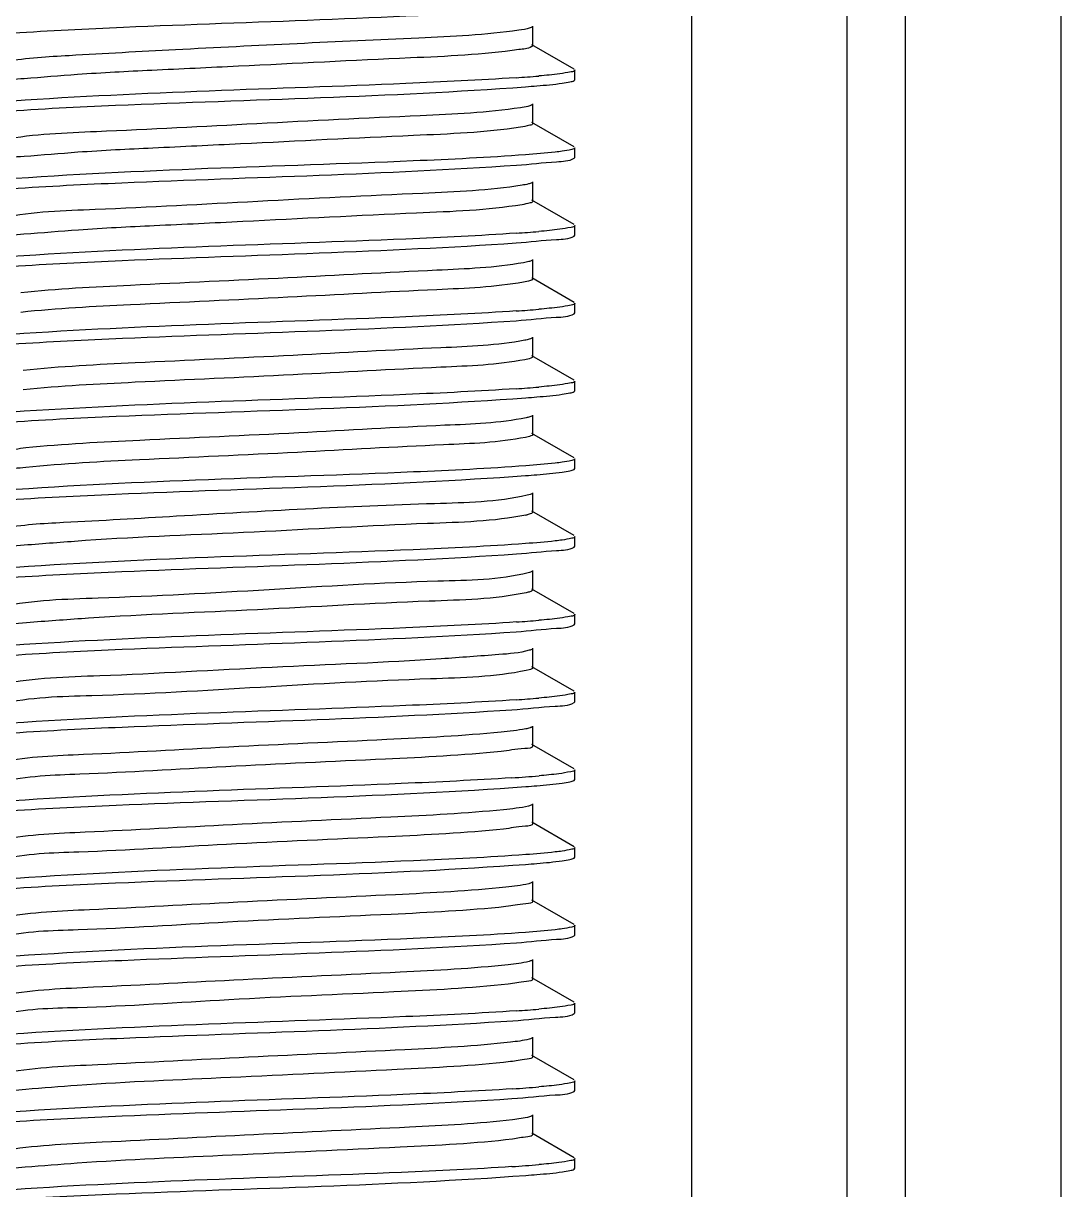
# Model space of a CAD drawing. Extents: x 1382187 to 1725648, y 860327 to 1571294.
# Drawn here: x 1506730 to 1507047.8, y 1249408 to 1249765.2 of the extents above; entities that cross this region are included whole.
import ezdxf

# ---------------------------------------------------------------- set-up
doc = ezdxf.new("R2010")
doc.units = 0
doc.header["$LTSCALE"] = 1000
doc.header["$MEASUREMENT"] = 0

msp = doc.modelspace()

# ---------------------------------------------------------------- linework, layer by layer
at = {"linetype": 'Continuous'}
for p, q in [((1506934.68, 1253335.18), (1506934.68, 1248594.16)), ((1506982.31, 1253335.18), (1506982.31, 1248594.16)), ((1507000.17, 1253335.18), (1507000.17, 1248594.16)), ((1507047.79, 1253335.18), (1507047.79, 1248594.16)), ((1506886.07, 1249758.36), (1506886.07, 1249764.32)), ((1506898.74, 1249751.18), (1506885.81, 1249758.66)), ((1506898.96, 1249747.94), (1506898.96, 1249750.92)), ((1506898.96, 1249747.94), (1506898.96, 1249750.92)), ((1506898.74, 1249747.68), (1506898.96, 1249747.94)), ((1506886.07, 1249734.55), (1506886.07, 1249740.5)), ((1506898.74, 1249727.37), (1506885.81, 1249734.85)), ((1506898.96, 1249724.13), (1506898.96, 1249727.11)), ((1506898.96, 1249724.13), (1506898.96, 1249727.11)), ((1506898.74, 1249723.87), (1506898.96, 1249724.13)), ((1506886.07, 1249710.74), (1506886.07, 1249716.69)), ((1506898.74, 1249703.56), (1506885.81, 1249711.04)), ((1506898.96, 1249700.32), (1506898.96, 1249703.3)), ((1506898.96, 1249700.32), (1506898.96, 1249703.3)), ((1506898.74, 1249700.06), (1506898.96, 1249700.32)), ((1506886.07, 1249686.92), (1506886.07, 1249692.88)), ((1506898.74, 1249679.74), (1506885.81, 1249687.23)), ((1506898.96, 1249676.51), (1506898.96, 1249679.48)), ((1506898.96, 1249676.51), (1506898.96, 1249679.48)), ((1506898.74, 1249676.25), (1506898.96, 1249676.51)), ((1506886.07, 1249663.11), (1506886.07, 1249669.06)), ((1506898.74, 1249655.93), (1506885.81, 1249663.41)), ((1506898.96, 1249652.69), (1506898.96, 1249655.67)), ((1506898.96, 1249652.69), (1506898.96, 1249655.67)), ((1506898.74, 1249652.43), (1506898.96, 1249652.69)), ((1506886.07, 1249639.3), (1506886.07, 1249645.25)), ((1506898.74, 1249632.12), (1506885.81, 1249639.6)), ((1506898.96, 1249628.88), (1506898.96, 1249631.86)), ((1506898.96, 1249628.88), (1506898.96, 1249631.86)), ((1506898.74, 1249628.62), (1506898.96, 1249628.88)), ((1506886.07, 1249615.49), (1506886.07, 1249621.44)), ((1506898.74, 1249608.31), (1506885.81, 1249615.79)), ((1506898.96, 1249605.07), (1506898.96, 1249608.04)), ((1506898.96, 1249605.07), (1506898.96, 1249608.04)), ((1506898.74, 1249604.81), (1506898.96, 1249605.07)), ((1506886.07, 1249591.67), (1506886.07, 1249597.63)), ((1506884.7, 1249590.98), (1506884.03, 1249590.83)), ((1506898.74, 1249584.49), (1506885.81, 1249591.97)), ((1506898.96, 1249581.26), (1506898.96, 1249584.23)), ((1506898.96, 1249581.26), (1506898.96, 1249584.23)), ((1506898.74, 1249580.99), (1506898.96, 1249581.26)), ((1506886.07, 1249567.86), (1506886.07, 1249573.81)), ((1506884.98, 1249567.24), (1506884.07, 1249567.02)), ((1506898.74, 1249560.68), (1506885.81, 1249568.16)), ((1506898.96, 1249557.44), (1506898.96, 1249560.42)), ((1506898.96, 1249557.44), (1506898.96, 1249560.42)), ((1506898.74, 1249557.18), (1506898.96, 1249557.44)), ((1506886.07, 1249544.05), (1506886.07, 1249550)), ((1506898.74, 1249536.87), (1506885.81, 1249544.35)), ((1506898.96, 1249533.63), (1506898.96, 1249536.61)), ((1506898.96, 1249533.63), (1506898.96, 1249536.61)), ((1506898.74, 1249533.37), (1506898.96, 1249533.63)), ((1506886.07, 1249520.23), (1506886.07, 1249526.19)), ((1506898.74, 1249513.05), (1506885.81, 1249520.54)), ((1506898.96, 1249509.82), (1506898.96, 1249512.79)), ((1506898.96, 1249509.82), (1506898.96, 1249512.79)), ((1506898.74, 1249509.56), (1506898.96, 1249509.82)), ((1506886.07, 1249496.42), (1506886.07, 1249502.38)), ((1506898.74, 1249489.24), (1506885.81, 1249496.72)), ((1506898.96, 1249486), (1506898.96, 1249488.98)), ((1506898.96, 1249486), (1506898.96, 1249488.98)), ((1506898.74, 1249485.74), (1506898.96, 1249486)), ((1506886.07, 1249472.61), (1506886.07, 1249478.56)), ((1506898.74, 1249465.43), (1506885.81, 1249472.91)), ((1506898.96, 1249462.19), (1506898.96, 1249465.17)), ((1506898.96, 1249462.19), (1506898.96, 1249465.17)), ((1506898.74, 1249461.93), (1506898.96, 1249462.19)), ((1506886.07, 1249448.8), (1506886.07, 1249454.75)), ((1506898.74, 1249441.62), (1506885.81, 1249449.1)), ((1506898.96, 1249438.38), (1506898.96, 1249441.36)), ((1506898.96, 1249438.38), (1506898.96, 1249441.36)), ((1506898.74, 1249438.12), (1506898.96, 1249438.38)), ((1506886.07, 1249424.98), (1506886.07, 1249430.94)), ((1506898.74, 1249417.8), (1506885.81, 1249425.29)), ((1506898.96, 1249414.57), (1506898.96, 1249417.54)), ((1506898.96, 1249414.57), (1506898.96, 1249417.54)), ((1506898.74, 1249414.3), (1506898.96, 1249414.57))]:
    msp.add_line(p, q, dxfattribs=at)
for centre, radius, start, end in [((1506853.57, 1250157.7), 410.07, 273.829, 274.8033), ((1506853.76, 1250107.79), 407.77, 273.8442, 274.8035), ((1506853.64, 1250085.42), 409.22, 273.8345, 274.8034), ((1506853.58, 1250062.38), 409.99, 273.8294, 274.8033), ((1506880.18, 1249633.21), 18.96, 281.4996, 282.8069), ((1506853.76, 1249988.67), 407.71, 273.8446, 274.8036), ((1506853.64, 1249966.32), 409.19, 273.8348, 274.8034), ((1506851.89, 1249964.64), 431.38, 273.6947, 274.7994), ((1506853.76, 1249869.55), 407.66, 273.845, 274.8036), ((1506852.29, 1249864.36), 426.34, 273.7263, 274.8), ((1506851.9, 1249845.42), 431.22, 273.6957, 274.7994)]:
    msp.add_arc(centre, radius, start, end, dxfattribs=at)
for points, knots in [([(1506726.77, 1249762.24), (1506738.06, 1249763), (1506789.46, 1249765.47), (1506840.92, 1249766.67), (1506880.96, 1249769.39)], [0, 0, 0, 0, 0.21997, 1, 1, 1, 1]), ([(1506881.79, 1249763.09), (1506871.65, 1249761.62), (1506836.49, 1249760.03), (1506790.57, 1249757.9), (1506748.43, 1249755.56), (1506731.08, 1249754.54), (1506724.69, 1249753.49)], [0, 0, 0, 0, 0.195214, 0.66949, 0.876579, 1, 1, 1, 1]), ([(1506885.81, 1249764.01), (1506885.64, 1249763.91), (1506884.33, 1249763.44), (1506882.96, 1249763.26), (1506881.79, 1249763.09)], [0, 0, 0, 0, 0.145106, 1, 1, 1, 1]), ([(1506886.07, 1249758.36), (1506886.07, 1249758.23), (1506884.57, 1249757.24), (1506883.15, 1249757.33), (1506881.79, 1249757.14)], [0, 0, 0, 0, 0.090621, 1, 1, 1, 1]), ([(1506881.79, 1249757.14), (1506870.8, 1249755.55), (1506842.09, 1249754.37), (1506804.62, 1249752.45), (1506770.65, 1249750.84), (1506748.71, 1249749.79), (1506733.04, 1249748.39), (1506724.71, 1249747.86), (1506722.1, 1249746.97)], [0, 0, 0, 0, 0.2081, 0.537452, 0.703534, 0.845734, 0.94828, 1, 1, 1, 1]), ([(1506898.96, 1249750.92), (1506898.96, 1249750.49), (1506896.67, 1249750.2), (1506895.51, 1249749.89), (1506894.36, 1249749.74)], [0, 0, 0, 0, 0.27149, 1, 1, 1, 1]), ([(1506880.96, 1249748.55), (1506869.72, 1249747.79), (1506818.32, 1249745.31), (1506766.87, 1249744.11), (1506726.77, 1249741.4)], [0, 0, 0, 0, 0.218927, 1, 1, 1, 1]), ([(1506895.11, 1249746.86), (1506895.9, 1249746.97), (1506897.11, 1249747.19), (1506898.35, 1249747.46), (1506898.74, 1249747.68)], [0, 0, 0, 0, 0.642991, 1, 1, 1, 1]), ([(1506723.73, 1249738.21), (1506735.22, 1249739.06), (1506788.6, 1249741.66), (1506842.05, 1249742.7), (1506883.85, 1249745.78)], [0, 0, 0, 0, 0.21564, 1, 1, 1, 1]), ([(1506883.85, 1249745.78), (1506885.01, 1249745.87), (1506888.77, 1249746.16), (1506892.52, 1249746.5), (1506895.11, 1249746.86)], [0, 0, 0, 0, 0.30751, 1, 1, 1, 1]), ([(1506885.81, 1249740.2), (1506885.43, 1249739.98), (1506884.24, 1249739.69), (1506883.06, 1249739.47), (1506882.3, 1249739.35)], [0, 0, 0, 0, 0.36416, 1, 1, 1, 1]), ([(1506882.3, 1249739.35), (1506872.16, 1249737.79), (1506845.15, 1249736.66), (1506801.85, 1249734.51), (1506759.35, 1249732.16), (1506733.31, 1249731.28), (1506723.95, 1249729.55)], [0, 0, 0, 0, 0.194105, 0.509785, 0.82001, 1, 1, 1, 1]), ([(1506882.3, 1249733.4), (1506871.48, 1249731.73), (1506842.79, 1249730.63), (1506805.28, 1249728.66), (1506771.02, 1249727.05), (1506748.85, 1249725.99), (1506733.05, 1249724.56), (1506724.65, 1249724.06), (1506722.05, 1249723.14)], [0, 0, 0, 0, 0.204575, 0.534732, 0.702004, 0.845303, 0.948449, 1, 1, 1, 1]), ([(1506886.08, 1249734.55), (1506886.08, 1249734.18), (1506884.26, 1249733.79), (1506883.25, 1249733.54), (1506882.3, 1249733.4)], [0, 0, 0, 0, 0.278319, 1, 1, 1, 1]), ([(1506895.11, 1249726.03), (1506894.4, 1249725.93), (1506890.65, 1249725.47), (1506886.89, 1249725.17), (1506883.85, 1249724.94)], [0, 0, 0, 0, 0.191313, 1, 1, 1, 1]), ([(1506898.96, 1249727.11), (1506898.96, 1249726.74), (1506897.07, 1249726.42), (1506896.08, 1249726.16), (1506895.11, 1249726.03)], [0, 0, 0, 0, 0.274533, 1, 1, 1, 1]), ([(1506883.85, 1249724.94), (1506872.39, 1249724.1), (1506819.01, 1249721.5), (1506765.56, 1249720.44), (1506723.73, 1249717.38)], [0, 0, 0, 0, 0.215051, 1, 1, 1, 1]), ([(1506881.09, 1249721.77), (1506885.18, 1249722.05), (1506890.9, 1249722.84), (1506897.14, 1249722.96), (1506898.74, 1249723.87)], [0, 0, 0, 0, 0.690176, 1, 1, 1, 1]), ([(1506726.34, 1249714.59), (1506737.62, 1249715.36), (1506789.21, 1249717.84), (1506840.86, 1249719.03), (1506881.09, 1249721.77)], [0, 0, 0, 0, 0.219067, 1, 1, 1, 1]), ([(1506882.78, 1249715.62), (1506872.74, 1249713.96), (1506845.63, 1249712.92), (1506802.05, 1249710.71), (1506759.21, 1249708.29), (1506732.97, 1249707.51), (1506723.66, 1249705.68)], [0, 0, 0, 0, 0.1914, 0.508904, 0.82143, 1, 1, 1, 1]), ([(1506885.81, 1249716.39), (1506885.48, 1249716.2), (1506884.45, 1249715.92), (1506883.43, 1249715.72), (1506882.78, 1249715.62)], [0, 0, 0, 0, 0.370146, 1, 1, 1, 1]), ([(1506882.78, 1249709.66), (1506872.13, 1249707.91), (1506843.48, 1249706.91), (1506805.95, 1249704.87), (1506771.42, 1249703.25), (1506749.01, 1249702.2), (1506733.08, 1249700.73), (1506724.6, 1249700.26), (1506722.01, 1249699.31)], [0, 0, 0, 0, 0.200932, 0.531835, 0.700309, 0.844745, 0.948548, 1, 1, 1, 1]), ([(1506886.07, 1249710.74), (1506886.07, 1249710.41), (1506884.51, 1249710.01), (1506883.61, 1249709.8), (1506882.78, 1249709.66)], [0, 0, 0, 0, 0.281673, 1, 1, 1, 1]), ([(1506881.09, 1249700.94), (1506869.81, 1249700.17), (1506818.22, 1249697.68), (1506766.57, 1249696.49), (1506726.34, 1249693.75)], [0, 0, 0, 0, 0.219037, 1, 1, 1, 1]), ([(1506898.96, 1249703.3), (1506898.96, 1249702.86), (1506896.69, 1249702.58), (1506895.54, 1249702.27), (1506894.4, 1249702.12)], [0, 0, 0, 0, 0.27161, 1, 1, 1, 1]), ([(1506726.4, 1249690.78), (1506737.68, 1249691.55), (1506789.22, 1249694.03), (1506840.82, 1249695.22), (1506881.01, 1249697.95)], [0, 0, 0, 0, 0.219143, 1, 1, 1, 1]), ([(1506881.01, 1249697.95), (1506885.11, 1249698.23), (1506890.86, 1249699.03), (1506897.14, 1249699.14), (1506898.74, 1249700.06)], [0, 0, 0, 0, 0.690266, 1, 1, 1, 1]), ([(1506883.23, 1249691.88), (1506874.48, 1249690.33), (1506850.3, 1249689.37), (1506810.21, 1249687.13), (1506767.71, 1249685.23), (1506740.42, 1249683.85), (1506729.28, 1249682.65)], [0, 0, 0, 0, 0.172879, 0.468878, 0.781995, 1, 1, 1, 1]), ([(1506885.81, 1249692.58), (1506885.52, 1249692.41), (1506884.65, 1249692.15), (1506883.78, 1249691.98), (1506883.23, 1249691.88)], [0, 0, 0, 0, 0.376739, 1, 1, 1, 1]), ([(1506886.07, 1249686.92), (1506886.07, 1249686.63), (1506884.75, 1249686.24), (1506883.95, 1249686.05), (1506883.23, 1249685.93)], [0, 0, 0, 0, 0.285344, 1, 1, 1, 1]), ([(1506883.23, 1249685.93), (1506874.48, 1249684.38), (1506850.3, 1249683.42), (1506810.21, 1249681.18), (1506767.71, 1249679.28), (1506740.42, 1249677.89), (1506729.28, 1249676.69)], [0, 0, 0, 0, 0.172879, 0.468878, 0.781995, 1, 1, 1, 1]), ([(1506898.96, 1249679.48), (1506898.96, 1249679.05), (1506896.68, 1249678.76), (1506895.52, 1249678.45), (1506894.37, 1249678.3)], [0, 0, 0, 0, 0.271534, 1, 1, 1, 1]), ([(1506881.01, 1249677.12), (1506869.73, 1249676.35), (1506818.19, 1249673.87), (1506766.59, 1249672.68), (1506726.4, 1249669.94)], [0, 0, 0, 0, 0.219178, 1, 1, 1, 1]), ([(1506880.96, 1249674.14), (1506885.08, 1249674.42), (1506890.84, 1249675.22), (1506897.13, 1249675.32), (1506898.74, 1249676.25)], [0, 0, 0, 0, 0.690313, 1, 1, 1, 1]), ([(1506726.54, 1249666.97), (1506737.83, 1249667.74), (1506789.3, 1249670.22), (1506840.83, 1249671.41), (1506880.96, 1249674.14)], [0, 0, 0, 0, 0.219437, 1, 1, 1, 1]), ([(1506885.81, 1249668.76), (1506885.56, 1249668.62), (1506884.83, 1249668.39), (1506884.1, 1249668.23), (1506883.65, 1249668.14)], [0, 0, 0, 0, 0.384134, 1, 1, 1, 1]), ([(1506883.65, 1249668.14), (1506875.19, 1249666.53), (1506851.39, 1249665.67), (1506811.66, 1249663.36), (1506768.99, 1249661.49), (1506741.39, 1249660.09), (1506730, 1249658.91)], [0, 0, 0, 0, 0.167774, 0.461831, 0.776883, 1, 1, 1, 1]), ([(1506883.65, 1249662.19), (1506875.19, 1249660.57), (1506851.39, 1249659.71), (1506811.66, 1249657.41), (1506768.99, 1249655.54), (1506741.39, 1249654.13), (1506730, 1249652.96)], [0, 0, 0, 0, 0.167774, 0.461831, 0.776883, 1, 1, 1, 1]), ([(1506886.07, 1249663.11), (1506886.07, 1249662.86), (1506884.96, 1249662.47), (1506884.26, 1249662.31), (1506883.65, 1249662.19)], [0, 0, 0, 0, 0.289775, 1, 1, 1, 1]), ([(1506898.96, 1249655.67), (1506898.96, 1249655.24), (1506896.67, 1249654.95), (1506895.52, 1249654.64), (1506894.36, 1249654.49)], [0, 0, 0, 0, 0.271494, 1, 1, 1, 1]), ([(1506880.96, 1249653.3), (1506869.7, 1249652.54), (1506818.22, 1249650.06), (1506766.69, 1249648.86), (1506726.54, 1249646.14)], [0, 0, 0, 0, 0.219145, 1, 1, 1, 1]), ([(1506883.91, 1249650.53), (1506885.06, 1249650.62), (1506888.8, 1249650.91), (1506892.55, 1249651.25), (1506895.12, 1249651.61)], [0, 0, 0, 0, 0.307527, 1, 1, 1, 1]), ([(1506895.12, 1249651.61), (1506895.91, 1249651.73), (1506897.12, 1249651.94), (1506898.35, 1249652.21), (1506898.74, 1249652.43)], [0, 0, 0, 0, 0.642834, 1, 1, 1, 1]), ([(1506723.89, 1249642.97), (1506735.4, 1249643.81), (1506788.74, 1249646.41), (1506842.16, 1249647.46), (1506883.91, 1249650.53)], [0, 0, 0, 0, 0.216129, 1, 1, 1, 1]), ([(1506884.03, 1249644.41), (1506875.88, 1249642.71), (1506852.46, 1249641.97), (1506813.12, 1249639.59), (1506770.27, 1249637.76), (1506742.38, 1249636.33), (1506730.76, 1249635.17)], [0, 0, 0, 0, 0.162646, 0.454753, 0.771748, 1, 1, 1, 1]), ([(1506885.81, 1249644.95), (1506885.6, 1249644.83), (1506885.01, 1249644.63), (1506884.4, 1249644.48), (1506884.03, 1249644.41)], [0, 0, 0, 0, 0.392529, 1, 1, 1, 1]), ([(1506883.87, 1249638.42), (1506875.63, 1249636.77), (1506852.17, 1249635.97), (1506812.81, 1249633.63), (1506770.1, 1249631.79), (1506742.33, 1249630.37), (1506730.76, 1249629.22)], [0, 0, 0, 0, 0.164346, 0.456483, 0.772538, 1, 1, 1, 1]), ([(1506886.08, 1249639.3), (1506886.07, 1249639.06), (1506885.08, 1249638.68), (1506884.43, 1249638.53), (1506883.87, 1249638.42)], [0, 0, 0, 0, 0.292517, 1, 1, 1, 1]), ([(1506730.76, 1249635.17), (1506728.41, 1249634.94), (1506726.21, 1249634.22), (1506721.35, 1249634.2), (1506721.35, 1249633.35)], [0, 0, 0, 0, 0.734772, 1, 1, 1, 1]), ([(1506883.91, 1249629.7), (1506872.47, 1249628.85), (1506819.13, 1249626.25), (1506765.71, 1249625.19), (1506723.89, 1249622.14)], [0, 0, 0, 0, 0.214712, 1, 1, 1, 1]), ([(1506895.12, 1249630.78), (1506894.41, 1249630.68), (1506890.68, 1249630.22), (1506886.94, 1249629.92), (1506883.91, 1249629.7)], [0, 0, 0, 0, 0.191302, 1, 1, 1, 1]), ([(1506898.96, 1249631.86), (1506898.96, 1249631.49), (1506897.08, 1249631.17), (1506896.09, 1249630.91), (1506895.12, 1249630.78)], [0, 0, 0, 0, 0.274605, 1, 1, 1, 1]), ([(1506730.76, 1249629.22), (1506729.6, 1249629.11), (1506726.58, 1249628.67), (1506723.28, 1249628.66), (1506721.61, 1249627.69)], [0, 0, 0, 0, 0.376452, 1, 1, 1, 1]), ([(1506723.73, 1249619.15), (1506735.23, 1249619.99), (1506788.6, 1249622.59), (1506842.06, 1249623.64), (1506883.85, 1249626.72)], [0, 0, 0, 0, 0.215653, 1, 1, 1, 1]), ([(1506883.85, 1249626.72), (1506885.01, 1249626.8), (1506888.77, 1249627.1), (1506892.52, 1249627.43), (1506895.11, 1249627.8)], [0, 0, 0, 0, 0.307511, 1, 1, 1, 1]), ([(1506895.11, 1249627.8), (1506895.9, 1249627.91), (1506897.11, 1249628.12), (1506898.35, 1249628.4), (1506898.74, 1249628.62)], [0, 0, 0, 0, 0.642987, 1, 1, 1, 1]), ([(1506884.38, 1249620.67), (1506875.12, 1249618.56), (1506838.95, 1249617.87), (1506791.75, 1249615.09), (1506747.57, 1249612.52), (1506729.58, 1249611.68), (1506723.35, 1249610.37)], [0, 0, 0, 0, 0.176446, 0.666999, 0.881663, 1, 1, 1, 1]), ([(1506885.81, 1249621.14), (1506885.64, 1249621.04), (1506885.16, 1249620.86), (1506884.67, 1249620.74), (1506884.38, 1249620.67)], [0, 0, 0, 0, 0.401923, 1, 1, 1, 1]), ([(1506886.07, 1249615.49), (1506886.07, 1249615.3), (1506885.34, 1249614.94), (1506884.81, 1249614.81), (1506884.38, 1249614.72)], [0, 0, 0, 0, 0.301807, 1, 1, 1, 1]), ([(1506883.96, 1249614.62), (1506874.07, 1249612.61), (1506846.09, 1249611.99), (1506801.24, 1249609.17), (1506760.31, 1249607.77), (1506734.28, 1249605.65), (1506725.27, 1249605.04), (1506722.34, 1249604.17)], [0, 0, 0, 0, 0.18687, 0.514831, 0.834376, 0.943334, 1, 1, 1, 1]), ([(1506898.96, 1249608.04), (1506898.96, 1249607.67), (1506897.07, 1249607.36), (1506896.08, 1249607.1), (1506895.11, 1249606.96)], [0, 0, 0, 0, 0.274535, 1, 1, 1, 1]), ([(1506883.85, 1249605.88), (1506872.39, 1249605.04), (1506819.02, 1249602.43), (1506765.56, 1249601.38), (1506723.73, 1249598.31)], [0, 0, 0, 0, 0.215042, 1, 1, 1, 1]), ([(1506881.1, 1249602.71), (1506885.18, 1249602.99), (1506890.9, 1249603.78), (1506897.14, 1249603.89), (1506898.74, 1249604.81)], [0, 0, 0, 0, 0.690173, 1, 1, 1, 1]), ([(1506895.11, 1249606.96), (1506894.4, 1249606.86), (1506890.65, 1249606.4), (1506886.89, 1249606.1), (1506883.85, 1249605.88)], [0, 0, 0, 0, 0.191313, 1, 1, 1, 1]), ([(1506726.34, 1249595.52), (1506737.62, 1249596.29), (1506789.21, 1249598.78), (1506840.86, 1249599.96), (1506881.1, 1249602.71)], [0, 0, 0, 0, 0.219068, 1, 1, 1, 1]), ([(1506885.81, 1249597.33), (1506885.67, 1249597.24), (1506885.3, 1249597.1), (1506884.92, 1249596.99), (1506884.7, 1249596.93)], [0, 0, 0, 0, 0.41269, 1, 1, 1, 1]), ([(1506884.7, 1249596.93), (1506875.71, 1249594.66), (1506848.88, 1249594.46), (1506805.11, 1249591.65), (1506760.61, 1249589.22), (1506733.06, 1249588.58), (1506723.38, 1249586.56)], [0, 0, 0, 0, 0.172051, 0.492047, 0.816531, 1, 1, 1, 1]), ([(1506884.03, 1249590.83), (1506874.29, 1249588.81), (1506846.6, 1249588.21), (1506802.06, 1249585.41), (1506761.23, 1249583.95), (1506734.93, 1249581.93), (1506725.71, 1249581.25), (1506722.61, 1249580.43)], [0, 0, 0, 0, 0.184387, 0.509861, 0.829743, 0.940495, 1, 1, 1, 1]), ([(1506886.07, 1249591.67), (1506886.07, 1249591.51), (1506885.5, 1249591.18), (1506885.05, 1249591.07), (1506884.7, 1249590.98)], [0, 0, 0, 0, 0.310032, 1, 1, 1, 1]), ([(1506898.96, 1249584.23), (1506898.96, 1249583.8), (1506896.69, 1249583.51), (1506895.54, 1249583.2), (1506894.4, 1249583.05)], [0, 0, 0, 0, 0.271614, 1, 1, 1, 1]), ([(1506881.1, 1249581.87), (1506869.81, 1249581.1), (1506818.23, 1249578.62), (1506766.57, 1249577.43), (1506726.34, 1249574.69)], [0, 0, 0, 0, 0.219029, 1, 1, 1, 1]), ([(1506881.01, 1249578.89), (1506885.11, 1249579.17), (1506890.87, 1249579.97), (1506897.14, 1249580.08), (1506898.74, 1249580.99)], [0, 0, 0, 0, 0.690264, 1, 1, 1, 1]), ([(1506726.4, 1249571.71), (1506737.68, 1249572.48), (1506789.22, 1249574.96), (1506840.82, 1249576.15), (1506881.01, 1249578.89)], [0, 0, 0, 0, 0.219138, 1, 1, 1, 1]), ([(1506884.98, 1249573.2), (1506881.98, 1249572.34), (1506872.88, 1249571.7), (1506846.74, 1249569.63), (1506805.84, 1249568.2), (1506761.12, 1249565.39), (1506733.26, 1249564.78), (1506723.44, 1249562.76)], [0, 0, 0, 0, 0.057838, 0.167543, 0.487244, 0.814181, 1, 1, 1, 1]), ([(1506885.81, 1249573.51), (1506885.7, 1249573.45), (1506885.43, 1249573.33), (1506885.15, 1249573.24), (1506884.98, 1249573.2)], [0, 0, 0, 0, 0.425019, 1, 1, 1, 1]), ([(1506884.07, 1249567.02), (1506874.47, 1249565.01), (1506847.09, 1249564.38), (1506802.78, 1249561.92), (1506758.96, 1249559.22), (1506732.06, 1249558.87), (1506722.91, 1249556.69)], [0, 0, 0, 0, 0.182223, 0.50526, 0.82533, 1, 1, 1, 1]), ([(1506886.07, 1249567.86), (1506886.07, 1249567.72), (1506885.64, 1249567.42), (1506885.26, 1249567.32), (1506884.98, 1249567.24)], [0, 0, 0, 0, 0.320305, 1, 1, 1, 1]), ([(1506881.01, 1249558.05), (1506869.73, 1249557.29), (1506818.19, 1249554.8), (1506766.59, 1249553.61), (1506726.4, 1249550.88)], [0, 0, 0, 0, 0.219177, 1, 1, 1, 1]), ([(1506898.96, 1249560.42), (1506898.96, 1249559.99), (1506896.68, 1249559.7), (1506895.52, 1249559.39), (1506894.37, 1249559.24)], [0, 0, 0, 0, 0.271536, 1, 1, 1, 1]), ([(1506726.84, 1249547.93), (1506737.98, 1249548.68), (1506788.92, 1249551.13), (1506839.93, 1249552.37), (1506879.69, 1249554.99)], [0, 0, 0, 0, 0.218817, 1, 1, 1, 1]), ([(1506879.69, 1249554.99), (1506884.1, 1249555.28), (1506890.28, 1249556.14), (1506897.02, 1249556.2), (1506898.74, 1249557.18)], [0, 0, 0, 0, 0.691533, 1, 1, 1, 1]), ([(1506876.35, 1249548.14), (1506864.72, 1249547), (1506836.92, 1249545.58), (1506794.24, 1249543.75), (1506755.03, 1249541.4), (1506731.7, 1249540.62), (1506723.52, 1249538.97)], [0, 0, 0, 0, 0.228997, 0.545176, 0.836537, 1, 1, 1, 1]), ([(1506885.24, 1249549.46), (1506884.8, 1249549.32), (1506881.87, 1249548.67), (1506878.88, 1249548.39), (1506876.35, 1249548.14)], [0, 0, 0, 0, 0.152407, 1, 1, 1, 1]), ([(1506885.81, 1249549.7), (1506885.74, 1249549.65), (1506885.54, 1249549.57), (1506885.35, 1249549.5), (1506885.24, 1249549.46)], [0, 0, 0, 0, 0.43932, 1, 1, 1, 1]), ([(1506886.07, 1249544.05), (1506886.07, 1249543.17), (1506881.05, 1249543.17), (1506878.78, 1249542.42), (1506876.35, 1249542.19)], [0, 0, 0, 0, 0.265195, 1, 1, 1, 1]), ([(1506876.35, 1249542.19), (1506864.57, 1249541.04), (1506836.45, 1249539.59), (1506793.39, 1249537.8), (1506754.23, 1249535.31), (1506731.02, 1249534.71), (1506723.09, 1249532.92)], [0, 0, 0, 0, 0.23121, 0.549998, 0.841262, 1, 1, 1, 1]), ([(1506898.96, 1249536.61), (1506898.96, 1249536.15), (1506896.52, 1249535.88), (1506895.3, 1249535.54), (1506894.07, 1249535.39)], [0, 0, 0, 0, 0.270528, 1, 1, 1, 1]), ([(1506879.69, 1249534.15), (1506868.4, 1249533.41), (1506817.45, 1249530.97), (1506766.44, 1249529.76), (1506726.84, 1249527.09)], [0, 0, 0, 0, 0.221759, 1, 1, 1, 1]), ([(1506895.12, 1249532.55), (1506895.91, 1249532.66), (1506897.12, 1249532.87), (1506898.35, 1249533.15), (1506898.74, 1249533.37)], [0, 0, 0, 0, 0.642828, 1, 1, 1, 1]), ([(1506723.9, 1249523.91), (1506735.41, 1249524.75), (1506788.75, 1249527.35), (1506842.17, 1249528.39), (1506883.91, 1249531.47)], [0, 0, 0, 0, 0.216148, 1, 1, 1, 1]), ([(1506883.91, 1249531.47), (1506885.06, 1249531.55), (1506888.8, 1249531.85), (1506892.55, 1249532.19), (1506895.12, 1249532.55)], [0, 0, 0, 0, 0.307527, 1, 1, 1, 1]), ([(1506885.81, 1249525.89), (1506885.5, 1249525.7), (1506882.61, 1249524.92), (1506879.69, 1249524.66), (1506877.12, 1249524.4)], [0, 0, 0, 0, 0.123951, 1, 1, 1, 1]), ([(1506877.12, 1249524.4), (1506865.63, 1249523.24), (1506837.92, 1249521.82), (1506795.17, 1249519.97), (1506755.59, 1249517.63), (1506731.95, 1249516.82), (1506723.62, 1249515.17)], [0, 0, 0, 0, 0.22522, 0.541066, 0.834324, 1, 1, 1, 1]), ([(1506886.07, 1249520.23), (1506886.08, 1249519.42), (1506881.46, 1249519.35), (1506879.35, 1249518.68), (1506877.12, 1249518.45)], [0, 0, 0, 0, 0.265624, 1, 1, 1, 1]), ([(1506877.12, 1249518.45), (1506865.37, 1249517.26), (1506837.07, 1249515.81), (1506793.63, 1249514.02), (1506754.14, 1249511.41), (1506730.73, 1249510.96), (1506722.86, 1249509.06)], [0, 0, 0, 0, 0.229214, 0.549847, 0.842959, 1, 1, 1, 1]), ([(1506895.12, 1249511.71), (1506894.41, 1249511.61), (1506890.68, 1249511.15), (1506886.94, 1249510.86), (1506883.91, 1249510.63)], [0, 0, 0, 0, 0.191302, 1, 1, 1, 1]), ([(1506898.96, 1249512.79), (1506898.96, 1249512.42), (1506897.08, 1249512.11), (1506896.09, 1249511.85), (1506895.12, 1249511.71)], [0, 0, 0, 0, 0.274607, 1, 1, 1, 1]), ([(1506883.91, 1249510.63), (1506872.48, 1249509.79), (1506819.13, 1249507.19), (1506765.72, 1249506.12), (1506723.9, 1249503.07)], [0, 0, 0, 0, 0.214698, 1, 1, 1, 1]), ([(1506883.85, 1249507.65), (1506885.01, 1249507.74), (1506888.77, 1249508.03), (1506892.53, 1249508.37), (1506895.11, 1249508.74)], [0, 0, 0, 0, 0.307511, 1, 1, 1, 1]), ([(1506895.11, 1249508.74), (1506895.9, 1249508.85), (1506897.11, 1249509.06), (1506898.35, 1249509.33), (1506898.74, 1249509.56)], [0, 0, 0, 0, 0.642983, 1, 1, 1, 1]), ([(1506723.74, 1249500.09), (1506735.23, 1249500.93), (1506788.61, 1249503.53), (1506842.06, 1249504.58), (1506883.85, 1249507.65)], [0, 0, 0, 0, 0.215666, 1, 1, 1, 1]), ([(1506885.81, 1249502.07), (1506885.52, 1249501.9), (1506882.89, 1249501.16), (1506880.2, 1249500.92), (1506877.85, 1249500.67)], [0, 0, 0, 0, 0.1262, 1, 1, 1, 1]), ([(1506877.85, 1249500.67), (1506866.61, 1249499.48), (1506839.19, 1249498.08), (1506796.62, 1249496.2), (1506756.68, 1249493.93), (1506732.65, 1249493.01), (1506724.02, 1249491.44)], [0, 0, 0, 0, 0.2201, 0.53401, 0.829213, 1, 1, 1, 1]), ([(1506877.85, 1249494.71), (1506866.15, 1249493.48), (1506837.71, 1249492.04), (1506793.95, 1249490.25), (1506754.14, 1249487.52), (1506730.5, 1249487.21), (1506722.68, 1249485.2)], [0, 0, 0, 0, 0.226945, 0.549209, 0.84423, 1, 1, 1, 1]), ([(1506886.07, 1249496.42), (1506886.08, 1249495.67), (1506881.86, 1249495.54), (1506879.91, 1249494.93), (1506877.85, 1249494.71)], [0, 0, 0, 0, 0.266409, 1, 1, 1, 1]), ([(1506883.85, 1249486.82), (1506872.39, 1249485.97), (1506819.02, 1249483.37), (1506765.57, 1249482.31), (1506723.74, 1249479.25)], [0, 0, 0, 0, 0.215033, 1, 1, 1, 1]), ([(1506895.11, 1249487.9), (1506894.4, 1249487.8), (1506890.65, 1249487.34), (1506886.89, 1249487.04), (1506883.85, 1249486.82)], [0, 0, 0, 0, 0.191313, 1, 1, 1, 1]), ([(1506898.96, 1249488.98), (1506898.96, 1249488.61), (1506897.07, 1249488.29), (1506896.08, 1249488.04), (1506895.11, 1249487.9)], [0, 0, 0, 0, 0.274537, 1, 1, 1, 1]), ([(1506726.34, 1249476.46), (1506737.62, 1249477.23), (1506789.21, 1249479.71), (1506840.86, 1249480.9), (1506881.1, 1249483.65)], [0, 0, 0, 0, 0.219069, 1, 1, 1, 1]), ([(1506881.1, 1249483.65), (1506885.18, 1249483.92), (1506890.91, 1249484.72), (1506897.14, 1249484.83), (1506898.74, 1249485.74)], [0, 0, 0, 0, 0.690169, 1, 1, 1, 1]), ([(1506878.56, 1249476.93), (1506867.56, 1249475.72), (1506840.45, 1249474.35), (1506798.08, 1249472.43), (1506757.79, 1249470.22), (1506733.38, 1249469.21), (1506724.45, 1249467.7)], [0, 0, 0, 0, 0.215, 0.526978, 0.824118, 1, 1, 1, 1]), ([(1506885.81, 1249478.26), (1506885.54, 1249478.1), (1506883.15, 1249477.4), (1506880.69, 1249477.17), (1506878.56, 1249476.93)], [0, 0, 0, 0, 0.128627, 1, 1, 1, 1]), ([(1506886.07, 1249472.61), (1506886.08, 1249471.92), (1506882.24, 1249471.73), (1506880.44, 1249471.18), (1506878.56, 1249470.98)], [0, 0, 0, 0, 0.267355, 1, 1, 1, 1]), ([(1506878.56, 1249470.98), (1506866.93, 1249469.7), (1506838.39, 1249468.26), (1506794.32, 1249466.49), (1506754.19, 1249463.62), (1506730.32, 1249463.47), (1506722.53, 1249461.35)], [0, 0, 0, 0, 0.224438, 0.548154, 0.845143, 1, 1, 1, 1]), ([(1506898.96, 1249465.17), (1506898.96, 1249464.74), (1506896.69, 1249464.45), (1506895.54, 1249464.14), (1506894.4, 1249463.99)], [0, 0, 0, 0, 0.271617, 1, 1, 1, 1]), ([(1506881.1, 1249462.81), (1506869.82, 1249462.04), (1506818.23, 1249459.55), (1506766.58, 1249458.37), (1506726.34, 1249455.62)], [0, 0, 0, 0, 0.219021, 1, 1, 1, 1]), ([(1506880, 1249459.76), (1506884.34, 1249460.05), (1506890.42, 1249460.89), (1506897.05, 1249460.96), (1506898.74, 1249461.93)], [0, 0, 0, 0, 0.691245, 1, 1, 1, 1]), ([(1506727.18, 1249452.7), (1506738.36, 1249453.45), (1506789.3, 1249455.89), (1506840.3, 1249457.12), (1506880, 1249459.76)], [0, 0, 0, 0, 0.219887, 1, 1, 1, 1]), ([(1506885.81, 1249454.45), (1506885.56, 1249454.3), (1506883.4, 1249453.64), (1506881.17, 1249453.42), (1506879.23, 1249453.19)], [0, 0, 0, 0, 0.131334, 1, 1, 1, 1]), ([(1506879.23, 1249453.19), (1506868.49, 1249451.95), (1506841.7, 1249450.61), (1506799.54, 1249448.66), (1506758.91, 1249446.51), (1506734.13, 1249445.42), (1506724.92, 1249443.96)], [0, 0, 0, 0, 0.209915, 0.519968, 0.819038, 1, 1, 1, 1]), ([(1506879.23, 1249447.24), (1506867.7, 1249445.91), (1506839.06, 1249444.57), (1506794.84, 1249442.35), (1506756.84, 1249440.83), (1506733.24, 1249438.91), (1506725.11, 1249438.28), (1506722.42, 1249437.5)], [0, 0, 0, 0, 0.221704, 0.546695, 0.845683, 0.946468, 1, 1, 1, 1]), ([(1506886.08, 1249448.8), (1506886.08, 1249448.16), (1506882.61, 1249447.93), (1506880.95, 1249447.44), (1506879.23, 1249447.24)], [0, 0, 0, 0, 0.26871, 1, 1, 1, 1]), ([(1506898.96, 1249441.36), (1506898.96, 1249440.9), (1506896.55, 1249440.63), (1506895.34, 1249440.3), (1506894.12, 1249440.14)], [0, 0, 0, 0, 0.270699, 1, 1, 1, 1]), ([(1506880, 1249438.92), (1506868.77, 1249438.18), (1506817.83, 1249435.73), (1506766.83, 1249434.51), (1506727.18, 1249431.87)], [0, 0, 0, 0, 0.220721, 1, 1, 1, 1]), ([(1506879.7, 1249435.93), (1506884.11, 1249436.22), (1506890.28, 1249437.07), (1506897.02, 1249437.14), (1506898.74, 1249438.12)], [0, 0, 0, 0, 0.691524, 1, 1, 1, 1]), ([(1506726.85, 1249428.87), (1506737.99, 1249429.62), (1506788.94, 1249432.07), (1506839.94, 1249433.3), (1506879.7, 1249435.93)], [0, 0, 0, 0, 0.218851, 1, 1, 1, 1]), ([(1506879.88, 1249429.46), (1506869.39, 1249428.19), (1506842.93, 1249426.88), (1506801, 1249424.89), (1506760.06, 1249422.79), (1506734.91, 1249421.63), (1506725.42, 1249420.23)], [0, 0, 0, 0, 0.204842, 0.512973, 0.813968, 1, 1, 1, 1]), ([(1506885.81, 1249430.64), (1506885.58, 1249430.5), (1506883.63, 1249429.88), (1506881.62, 1249429.67), (1506879.88, 1249429.46)], [0, 0, 0, 0, 0.134033, 1, 1, 1, 1]), ([(1506879.88, 1249423.5), (1506868.45, 1249422.12), (1506839.75, 1249420.81), (1506795.32, 1249418.54), (1506756.94, 1249417.04), (1506733.15, 1249415.07), (1506724.99, 1249414.46), (1506722.32, 1249413.66)], [0, 0, 0, 0, 0.218801, 0.544965, 0.846028, 0.947082, 1, 1, 1, 1]), ([(1506886.07, 1249424.98), (1506886.08, 1249424.41), (1506882.95, 1249424.13), (1506881.43, 1249423.69), (1506879.88, 1249423.5)], [0, 0, 0, 0, 0.269812, 1, 1, 1, 1]), ([(1506879.7, 1249415.09), (1506868.41, 1249414.34), (1506817.47, 1249411.91), (1506766.46, 1249410.7), (1506726.85, 1249408.03)], [0, 0, 0, 0, 0.221727, 1, 1, 1, 1]), ([(1506898.96, 1249417.54), (1506898.96, 1249417.08), (1506896.52, 1249416.81), (1506895.3, 1249416.48), (1506894.07, 1249416.32)], [0, 0, 0, 0, 0.270533, 1, 1, 1, 1]), ([(1506723.9, 1249404.85), (1506735.41, 1249405.69), (1506788.75, 1249408.28), (1506842.17, 1249409.33), (1506883.91, 1249412.41)], [0, 0, 0, 0, 0.216168, 1, 1, 1, 1]), ([(1506883.91, 1249412.41), (1506885.06, 1249412.49), (1506888.81, 1249412.79), (1506892.55, 1249413.12), (1506895.13, 1249413.49)], [0, 0, 0, 0, 0.307528, 1, 1, 1, 1]), ([(1506895.13, 1249413.49), (1506895.91, 1249413.6), (1506897.12, 1249413.81), (1506898.35, 1249414.08), (1506898.74, 1249414.3)], [0, 0, 0, 0, 0.642823, 1, 1, 1, 1])]:
    msp.add_open_spline(points, degree=3, knots=knots, dxfattribs=at)
for points in [[(1506894.36, 1249749.74), (1506892.22, 1249749.46), (1506890.06, 1249749.26), (1506887.91, 1249749.08)], [(1506894.4, 1249702.12), (1506892.24, 1249701.84), (1506890.07, 1249701.64), (1506887.9, 1249701.45)], [(1506894.37, 1249678.3), (1506892.22, 1249678.02), (1506890.07, 1249677.82), (1506887.91, 1249677.64)], [(1506894.36, 1249654.49), (1506892.22, 1249654.21), (1506890.06, 1249654.01), (1506887.91, 1249653.83)], [(1506894.4, 1249583.05), (1506892.24, 1249582.77), (1506890.07, 1249582.57), (1506887.9, 1249582.39)], [(1506894.37, 1249559.24), (1506892.22, 1249558.96), (1506890.07, 1249558.76), (1506887.91, 1249558.57)], [(1506894.07, 1249535.39), (1506892.05, 1249535.13), (1506890.01, 1249534.94), (1506887.98, 1249534.77)], [(1506894.4, 1249463.99), (1506892.24, 1249463.71), (1506890.07, 1249463.51), (1506887.9, 1249463.32)], [(1506894.12, 1249440.14), (1506892.07, 1249439.88), (1506890.02, 1249439.69), (1506887.96, 1249439.52)], [(1506894.07, 1249416.32), (1506892.05, 1249416.07), (1506890.01, 1249415.88), (1506887.98, 1249415.7)]]:
    msp.add_open_spline(points, degree=3, dxfattribs=at)

doc.saveas('drawing.dxf')
